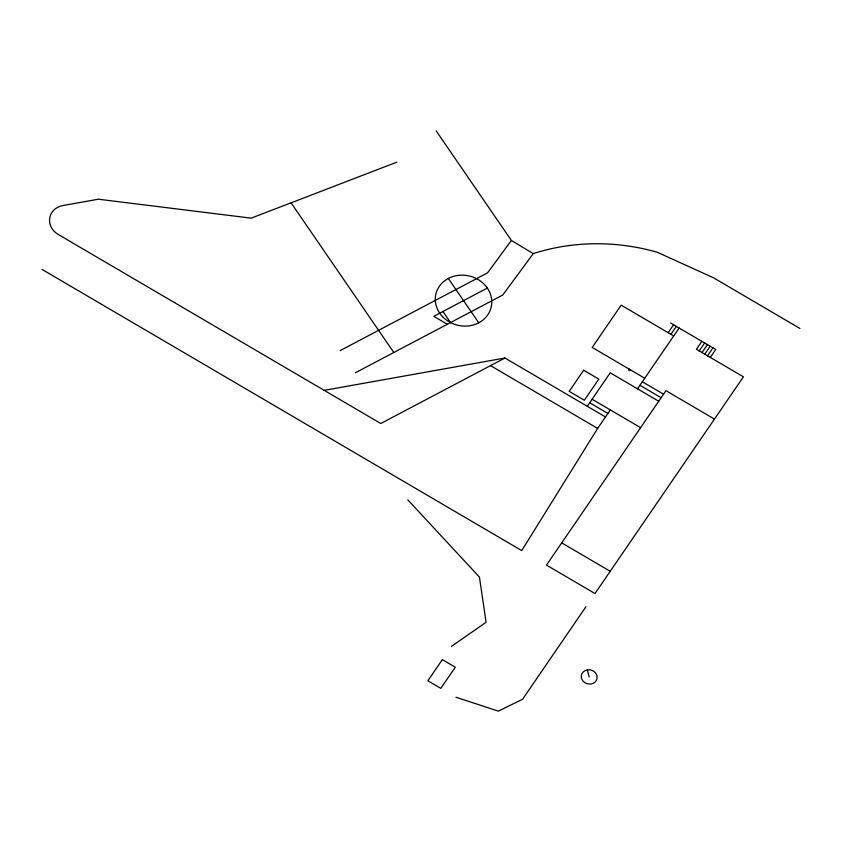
<?xml version="1.0" encoding="UTF-8"?>
<svg xmlns="http://www.w3.org/2000/svg" width="842" height="842" viewBox="0 0 842 842"><rect width="100%" height="100%" fill="white"/><g stroke="black" fill="none" stroke-linecap="round" stroke-linejoin="round"><path stroke-width="1.26" d="M610.303 409.907L597.631 428.41L521.735 550.594L42.1 269.44M587.295 406.297L610.218 372.817L658.718 401.245M629.332 369.206L628.732 370.091L629.742 370.68L630.342 369.796M668.148 332.695L673.579 324.77M670.927 334.327L676.358 326.391M637.499 388.804L679.136 328.022M701.87 341.347L696.439 349.283L743.423 376.816L594.989 593.526L546.49 565.098L665.959 390.677L714.458 419.106M699.218 350.903L704.649 342.978M701.996 352.535L707.427 344.61M704.775 354.166L710.206 346.241M707.554 355.798L712.985 347.862M710.332 357.418L715.763 349.493L670.548 322.991M585.937 606.745L522.587 699.239L498.348 711.132L455.985 697.239M436.177 130.868L511.399 240.475L487.56 272.85L340.115 350.63M799.9 328.443L713.532 277.807L657.37 252.295A195.702 174.22 13.7 0 0 533.26 253.621L502.779 295.016L355.335 372.796M451.407 646.403L486.076 622.291L479.445 577.096L407.802 499.853M487.339 288.069L433.788 316.318L447.344 324.265M605.482 416.958L504.937 358.018L380.784 423.515L58.13 234.392A17.756 15.809 13.7 0 1 49.72 218.025A17.756 15.809 13.7 0 1 62.866 205.553L98.367 199.207L251.169 218.152L396.877 162.169M324.191 390.351L504.937 358.018M673.705 335.947L621.164 305.151L592.2 347.441L644.74 378.237M642.33 381.763L663.549 394.203M639.92 385.289L661.138 397.719M592.115 399.245L640.615 427.673M589.705 402.771L607.892 413.433M490.528 365.628L597.631 428.41M561.73 542.858L610.229 571.286M511.399 240.475L533.26 253.621M448.323 278.449L478.751 322.791M442.934 311.498L450.533 322.581M291.079 202.817L393.803 352.503M587.263 669.895A7.988 7.115 13.7 0 1 596.852 679.252A7.988 7.115 13.7 0 1 583.517 681.631A7.988 7.115 13.7 0 1 587.263 669.895L589.211 676.926M583.674 370.217L569.192 391.362L584.348 400.245L598.83 379.1L583.674 370.217M442.355 659.623L427.873 680.768L440.829 688.356L455.312 667.211L442.355 659.623M443.271 317.371A28.407 25.292 13.7 0 0 490.707 308.877A28.407 25.292 13.7 0 0 456.627 275.618A28.407 25.292 13.7 0 0 443.271 317.371"/></g></svg>
